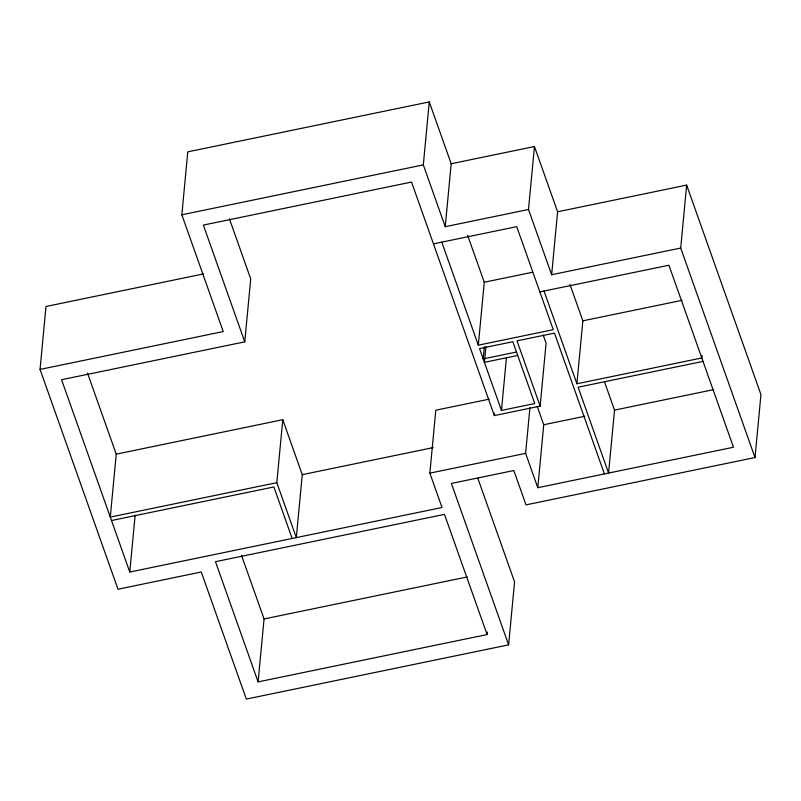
<?xml version="1.0" encoding="UTF-8"?>
<svg xmlns="http://www.w3.org/2000/svg" width="801" height="801" viewBox="0 0 801 801"><rect width="100%" height="100%" fill="white"/><g stroke="black" fill="none" stroke-linecap="round" stroke-linejoin="round"><path stroke-width="1.2" d="M477.807 478.227L514.572 581.906L508.615 644.855L246.328 699.073L201.261 572.004L117.997 589.216L40.05 369.421L45.997 306.483L203.544 273.912M116.235 454.147L110.288 517.086L276.826 482.663L282.773 419.714L116.235 454.147L87.509 373.126M489.141 399.178L435.804 410.202L429.857 473.151L442.032 507.494L129.772 572.034L135.139 515.263M40.05 369.421L223.239 331.554L181.837 214.788L187.784 151.85L429.266 101.927L451.183 163.744L445.236 226.693L528.5 209.482L534.457 146.533L451.183 163.744M129.772 572.034L61.577 379.714L244.766 341.847L250.713 278.908L229.386 218.753M487.328 632.089L487.098 634.552L258.102 681.891L264.06 618.953L241.491 555.313M282.773 419.714L302.267 474.663L296.31 537.611L276.826 482.663M445.236 226.693L423.318 164.876L429.266 101.927M433.451 243.864L516.725 226.653L553.261 329.682L478.317 345.171L484.265 282.232L467.654 235.404M484.335 346.823L483.183 358.908L516.495 352.029M485.887 346.633L484.405 362.342L517.716 355.464M543.198 335.018L546.092 343.168L540.144 406.117L494.347 415.579L494.577 413.116M501.456 410.422L479.539 348.605L512.84 341.727L534.768 403.544L501.456 410.422L506.472 357.356M539.864 291.904L668.925 265.231L733.476 447.248L537.791 487.699L525.616 453.356L529.932 407.689M557.596 211.784L686.657 185.101L680.71 248.05L551.649 274.723L557.596 211.784L534.457 146.533M537.791 487.699L543.739 424.75L537.251 406.437M702.046 355.484L701.806 357.957L576.91 383.769L582.858 320.831L569.952 284.445M604.515 381.897L614.517 410.122L608.57 473.061L578.122 387.203L703.028 361.391M508.615 644.855L451.384 483.444L513.831 470.527L526.007 504.87L755.003 457.541L760.95 394.593L686.657 185.101M181.837 214.788L423.318 164.876M484.265 282.232L532.615 272.24M582.858 320.831L682.041 300.325M302.267 474.663L433.291 447.579M543.739 424.75L584.92 416.24M614.517 410.122L713.711 389.616M111.509 520.52L273.882 486.958L292.145 538.472M429.857 473.151L525.616 453.356M264.06 618.953L467.333 576.93M680.71 248.05L755.003 457.541M528.5 209.482L551.649 274.723M544.029 291.043L576.91 383.769M604.405 473.922L554.472 333.116L517.005 340.866L540.144 406.117M441.782 242.152L478.317 345.171M494.347 415.579L411.534 182.047L203.364 225.081L244.766 341.847M487.098 634.552L444.465 514.362L215.479 561.691L258.102 681.891"/></g></svg>
